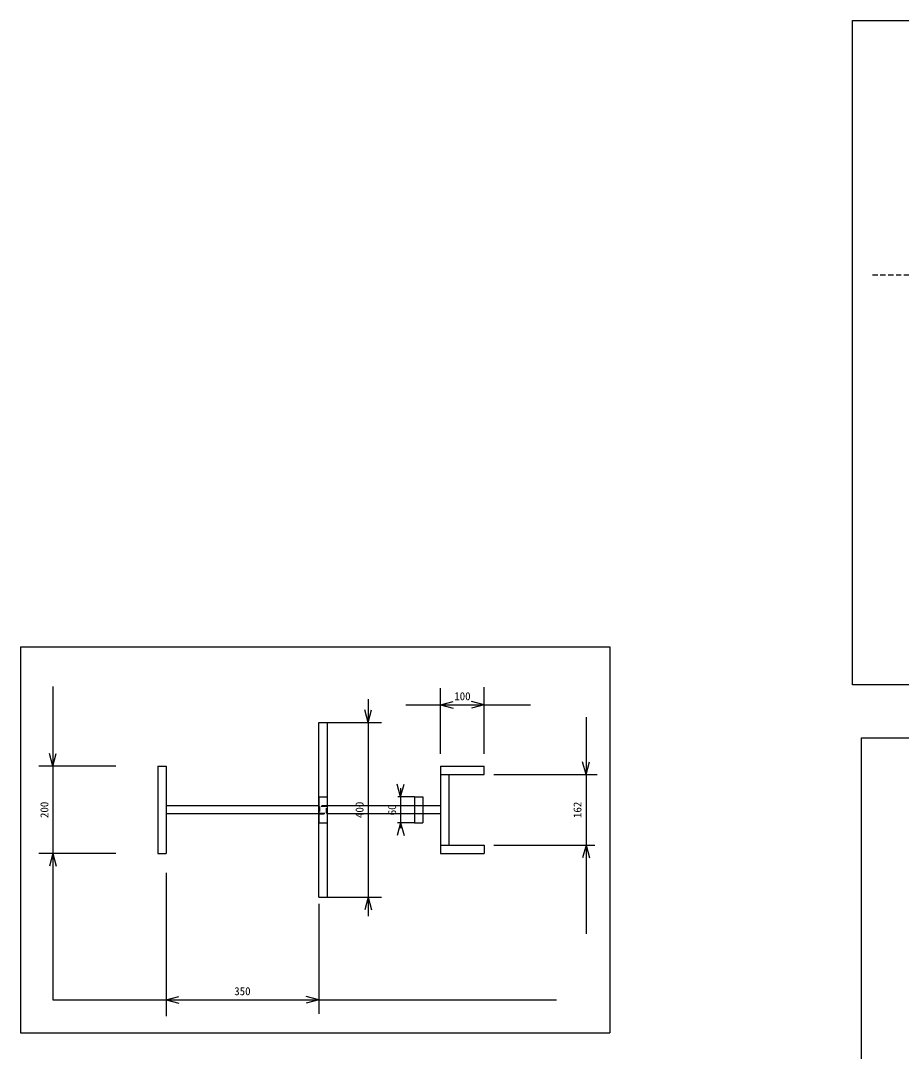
# Model space of a CAD drawing. Units: millimetres, scale not verified. Extents: x -3927 to 20054, y -11123 to 3558.
# Drawn here: x -3927 to -1909, y 1196 to 3558 of the extents above; entities that cross this region are included whole.
import ezdxf
from ezdxf.enums import TextEntityAlignment as Align

# ---------------------------------------------------------------- set-up
doc = ezdxf.new("R2010")
doc.units = ezdxf.units.MM
doc.header["$LTSCALE"] = 10
doc.linetypes.add('DASHED1', pattern=[1.8, 1.2, -0.6])
for name, color, linetype in [('0-0_ふれーむ', 7, 'Continuous'), ('0-3_エンジン', 7, 'Continuous'), ('0-4_寸法', 4, 'Continuous'), ('0-9_ふれーむ', 7, 'Continuous')]:
    doc.layers.add(name, color=color, linetype=linetype)
doc.styles.add('ＭＳ ゴシック', font='')
doc.styles.get('ＭＳ ゴシック').set_extended_font_data('MS Gothic')

msp = doc.modelspace()

# ---------------------------------------------------------------- linework, layer by layer
at = {"layer": '0-0_ふれーむ'}
for p, q in [((-3926.59, 2123.27), (-2577.01, 2123.27)), ((-3926.59, 2123.27), (-3926.59, 1239.06)), ((-2577.01, 2123.27), (-2577.01, 1239.06)), ((-3243.47, 1949.86), (-3224.47, 1949.86)), ((-3612.47, 1849.86), (-3593.47, 1849.86)), ((-3593.47, 1849.86), (-3593.47, 1649.86)), ((-2964.47, 1849.86), (-2964.47, 1830.86)), ((-2964.47, 1849.86), (-2864.47, 1849.86)), ((-2864.47, 1834.46), (-2864.47, 1849.86)), ((-2964.47, 1830.86), (-2964.47, 1649.86)), ((-2964.47, 1830.86), (-2864.47, 1830.86)), ((-2945.47, 1830.86), (-2945.47, 1668.86)), ((-2864.47, 1830.86), (-2864.47, 1834.46)), ((-3243.47, 1779.86), (-3243.47, 1719.86)), ((-3243.47, 1779.86), (-3224.47, 1779.86)), ((-3224.47, 1779.86), (-3224.47, 1719.86)), ((-3024.47, 1779.86), (-3024.47, 1719.86)), ((-3024.47, 1779.86), (-3005.47, 1779.86)), ((-3005.47, 1779.86), (-3005.47, 1719.86)), ((-3243.47, 1759.36), (-3593.47, 1759.36)), ((-2964.47, 1759.36), (-3224.47, 1759.36)), ((-3243.47, 1740.36), (-3593.47, 1740.36)), ((-2964.47, 1740.36), (-3224.47, 1740.36)), ((-3243.47, 1719.86), (-3224.47, 1719.86)), ((-3024.47, 1719.86), (-3005.47, 1719.86)), ((-2964.47, 1668.86), (-2964.47, 1649.86)), ((-2964.47, 1668.86), (-2864.47, 1668.86)), ((-2864.47, 1668.86), (-2864.47, 1649.86)), ((-2964.47, 1649.86), (-2877.66, 1649.86)), ((-2877.66, 1649.86), (-2864.47, 1649.86)), ((-3243.47, 1549.86), (-3224.47, 1549.86)), ((-3926.59, 1239.06), (-2577.01, 1239.06))]:
    msp.add_line(p, q, dxfattribs=at)
at = {"layer": '0-0_ふれーむ', "color": 4}
for p, q in [((-2864.47, 1878.43), (-2864.47, 2031.26)), ((-2964.47, 1878.43), (-2964.47, 2028.71)), ((-3130.6, 2003.24), (-3130.6, 1506.54)), ((-3044, 1990.51), (-2758.72, 1990.51)), ((-2964.47, 1990.51), (-2935.49, 1998.27)), ((-2964.47, 1990.51), (-2864.47, 1990.51)), ((-2964.47, 1990.51), (-2935.49, 1982.74)), ((-2864.47, 1990.51), (-2893.44, 1998.27)), ((-2864.47, 1990.51), (-2893.44, 1982.74)), ((-3130.6, 1949.86), (-3138.37, 1978.84)), ((-3130.6, 1949.86), (-3122.84, 1978.84)), ((-2631.36, 1962.49), (-2631.36, 1465.79)), ((-3224.47, 1949.86), (-3100.04, 1949.86)), ((-3130.6, 1949.86), (-3130.6, 1549.86)), ((-3852.55, 1849.86), (-3860.32, 1878.84)), ((-3852.55, 1849.86), (-3844.79, 1878.84)), ((-3708.81, 1849.86), (-3884.56, 1849.86)), ((-3852.55, 1849.86), (-3852.55, 1649.86)), ((-2631.36, 1830.86), (-2639.12, 1859.84)), ((-2631.36, 1830.86), (-2623.59, 1859.84)), ((-2842.77, 1830.86), (-2605.89, 1830.86)), ((-2631.36, 1830.86), (-2631.36, 1668.86)), ((-3056.03, 1779.86), (-3063.79, 1808.84)), ((-3056.03, 1779.86), (-3048.27, 1808.84)), ((-3056.03, 1799.62), (-3056.03, 1708.17)), ((-3024.47, 1779.86), (-3062.68, 1779.86)), ((-3056.03, 1779.86), (-3056.03, 1719.86)), ((-3056.03, 1719.86), (-3063.79, 1690.88)), ((-3024.47, 1719.86), (-3063.51, 1719.86)), ((-3056.03, 1719.86), (-3048.27, 1690.88)), ((-2842.77, 1668.86), (-2610.98, 1668.86)), ((-2631.36, 1668.86), (-2639.12, 1639.88)), ((-2631.36, 1668.86), (-2623.59, 1639.88)), ((-3708.81, 1649.86), (-3884.56, 1649.86)), ((-3852.55, 1649.86), (-3860.32, 1620.88)), ((-3852.55, 1649.86), (-3844.79, 1620.88)), ((-3593.47, 1605.88), (-3593.47, 1277.3)), ((-3224.47, 1549.86), (-3100.04, 1549.86)), ((-3130.6, 1549.86), (-3138.37, 1520.88)), ((-3130.6, 1549.86), (-3122.84, 1520.88)), ((-3243.47, 1534.56), (-3243.47, 1282.39)), ((-3593.47, 1314.68), (-3564.49, 1322.45)), ((-3593.47, 1314.68), (-3243.47, 1314.68)), ((-3593.47, 1314.68), (-3564.49, 1306.92)), ((-3243.47, 1314.68), (-3272.44, 1322.45)), ((-3243.47, 1314.68), (-3272.44, 1306.92))]:
    msp.add_line(p, q, dxfattribs=at)
at = {"layer": '0-0_ふれーむ', "linetype": 'DASHED1'}
for p, q in [((-3243.47, 1759.36), (-3243.47, 1740.36)), ((-3224.47, 1759.36), (-3243.47, 1759.36)), ((-3226.07, 1741.96), (-3226.07, 1757.76)), ((-3224.47, 1740.36), (-3224.47, 1759.36)), ((-3243.47, 1740.36), (-3224.47, 1740.36)), ((-3241.87, 1741.96), (-3226.07, 1741.96))]:
    msp.add_line(p, q, dxfattribs=at)
at = {"layer": '0-0_ふれーむ', "color": 4}
msp.add_lwpolyline([(-3852.55, 2032.67), (-3852.55, 1314.68), (-2699.17, 1314.68)], dxfattribs=at)
at = {"layer": '0-0_ふれーむ'}
msp.add_lwpolyline([(-3612.47, 1849.86), (-3612.47, 1664.11), (-3612.47, 1662.71), (-3612.47, 1649.86), (-3593.47, 1649.86)], dxfattribs=at)
at = {"layer": '0-0_ふれーむ', "linetype": 'DASHED1'}
msp.add_lwpolyline([(-3226.07, 1757.76), (-3241.87, 1757.76), (-3241.87, 1741.96)], dxfattribs=at)
at = {"layer": '0-3_エンジン', "linetype": 'DASHED1'}
msp.add_line((-1975.28, 2975.74), (-1548.86, 2975.74), dxfattribs=at)
at = {"layer": '0-3_エンジン'}
msp.add_lwpolyline([(-2021.26, 3558.01), (-507.46, 3558.01), (-507.46, 2035.99), (-2021.26, 2035.99)], close=True, dxfattribs=at)
at = {"layer": '0-4_寸法', "color": 7}
msp.add_lwpolyline([(-2000, -1385), (-2000, 1915), (2000, 1915), (2000, -1385)], dxfattribs=at)
at = {"layer": '0-9_ふれーむ'}
for p, q in [((-3243.47, 1549.86), (-3243.47, 1949.86)), ((-3224.47, 1949.86), (-3224.47, 1549.86))]:
    msp.add_line(p, q, dxfattribs=at)

# ---------------------------------------------------------------- texts
at = {"layer": '0-0_ふれーむ', "color": 4, "style": 'ＭＳ ゴシック'}
for s, p in [('100', (-2933.22, 1995.51)), ('350', (-3437.22, 1319.68))]:
    msp.add_text(s, height=18.33, dxfattribs=at).set_placement(p, align=Align.BOTTOM_LEFT)
for s, p in [('200', (-3857.55, 1731.11)), ('400', (-3135.6, 1731.11)), ('60', (-3061.03, 1737.36)), ('162', (-2636.36, 1731.11))]:
    msp.add_text(s, height=18.33, rotation=90, dxfattribs=at).set_placement(p, align=Align.BOTTOM_LEFT)

doc.saveas('drawing.dxf')
